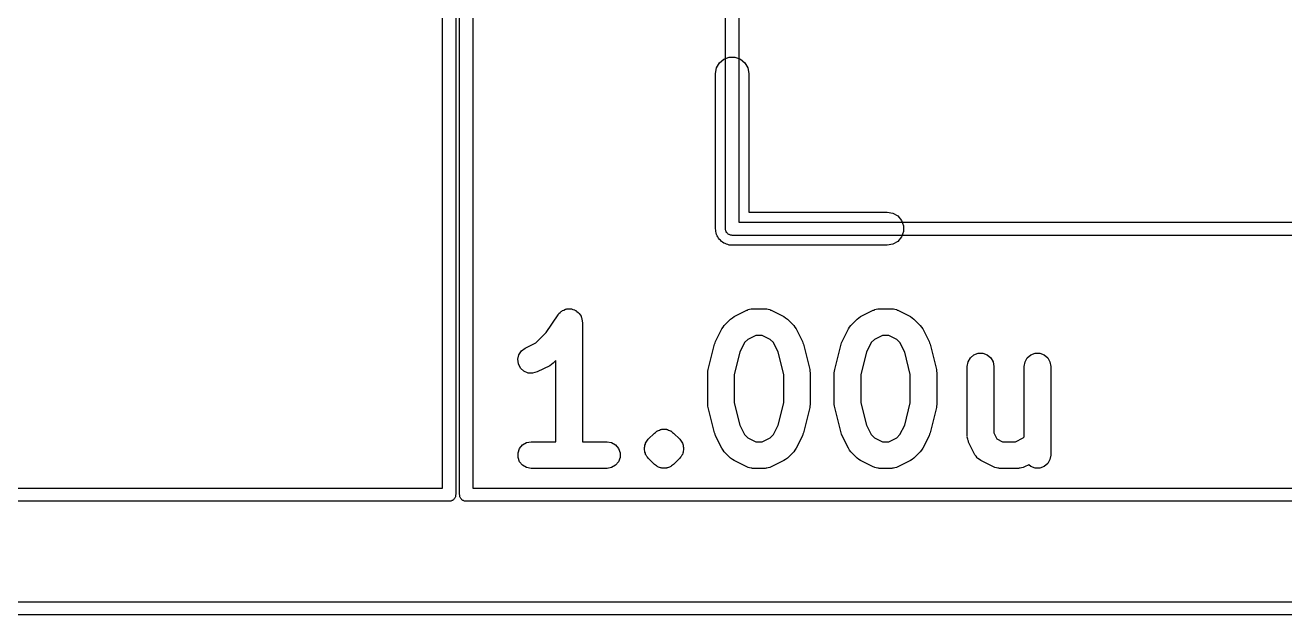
# Model space of a CAD drawing. Header units: millimetres. Extents: x 50 to 169, y 50 to 167.
# Drawn here: x 96.16 to 110.6, y 50 to 56.76 of the extents above; entities that cross this region are included whole.
import ezdxf

# ---------------------------------------------------------------- set-up
doc = ezdxf.new("R2010")
doc.units = ezdxf.units.MM
doc.layers.add('BLACK', color=7, linetype='Continuous')

# ---------------------------------------------------------------- blocks, each defined once
blk = doc.blocks.new('hhskb2-Cmts.User')
at = {"layer": 'BLACK'}
for p, q in [((91.0738, -132.35), (91.0738, -119.65)), ((91.2262, -119.726), (91.2262, -132.274)), ((91.2262, -132.274), (103.774, -132.274)), ((91.075, -132.357), (91.0738, -132.35)), ((91.075, -132.363), (91.075, -132.357)), ((91.0772, -132.369), (91.075, -132.363)), ((91.0784, -132.376), (91.0772, -132.369)), ((91.0817, -132.382), (91.0784, -132.376)), ((91.084, -132.388), (91.0817, -132.382)), ((91.0883, -132.393), (91.084, -132.388)), ((91.0916, -132.399), (91.0883, -132.393)), ((91.0967, -132.403), (91.0916, -132.399)), ((91.101, -132.408), (91.0967, -132.403)), ((91.1068, -132.412), (91.101, -132.408)), ((91.1119, -132.416), (91.1068, -132.412)), ((91.1182, -132.418), (91.1119, -132.416)), ((91.1239, -132.422), (91.1182, -132.418)), ((91.1305, -132.423), (91.1239, -132.422)), ((91.1368, -132.425), (91.1305, -132.423)), ((91.1434, -132.425), (91.1368, -132.425)), ((91.15, -132.426), (91.1434, -132.425)), ((103.85, -132.426), (91.15, -132.426))]:
    blk.add_line(p, q, dxfattribs=at)
blk = doc.blocks.new('hhskb2-Dwgs.User')
at = {"layer": 'BLACK'}
for p, q in [((87.8293, -135.322), (87.8293, -116.678)), ((87.9817, -116.602), (87.9817, -135.398)), ((88.0258, -135.398), (88.0258, -116.602)), ((88.1782, -116.678), (88.1782, -135.322)), ((89.191, -133.298), (89.1986, -133.294)), ((89.1986, -133.294), (89.2051, -133.288)), ((89.2051, -133.288), (89.2222, -133.282)), ((89.2222, -133.282), (89.2385, -133.274)), ((89.2385, -133.274), (89.2469, -133.273)), ((89.2469, -133.273), (89.2548, -133.27)), ((89.2548, -133.27), (89.273, -133.27)), ((89.273, -133.27), (89.2911, -133.268)), ((89.2911, -133.268), (89.2993, -133.27)), ((89.2993, -133.27), (89.3077, -133.27)), ((89.3077, -133.27), (89.3248, -133.277)), ((89.3248, -133.277), (89.3425, -133.281)), ((89.3425, -133.281), (89.3495, -133.286)), ((89.3495, -133.286), (89.3575, -133.288)), ((89.3575, -133.288), (89.3714, -133.3)), ((91.1726, -133.357), (91.3177, -133.284)), ((91.3177, -133.284), (91.3261, -133.282)), ((91.3261, -133.282), (91.3337, -133.277)), ((91.3337, -133.277), (91.3513, -133.274)), ((91.3513, -133.274), (91.3684, -133.269)), ((91.3684, -133.269), (91.3772, -133.27)), ((91.3772, -133.27), (91.3859, -133.268)), ((91.3859, -133.268), (91.531, -133.268)), ((91.531, -133.268), (91.5397, -133.27)), ((91.5397, -133.27), (91.5484, -133.269)), ((91.5484, -133.269), (91.5655, -133.274)), ((91.5655, -133.274), (91.5831, -133.277)), ((91.5831, -133.277), (91.5907, -133.282)), ((91.5907, -133.282), (91.5992, -133.284)), ((91.5992, -133.284), (91.7443, -133.357)), ((92.624, -133.357), (92.7691, -133.284)), ((92.7691, -133.284), (92.7776, -133.282)), ((92.7776, -133.282), (92.7852, -133.277)), ((92.7852, -133.277), (92.8027, -133.274)), ((92.8027, -133.274), (92.8199, -133.269)), ((92.8199, -133.269), (92.8286, -133.27)), ((92.8286, -133.27), (92.8373, -133.268)), ((92.8373, -133.268), (92.9824, -133.268)), ((92.9824, -133.268), (92.9911, -133.27)), ((92.9911, -133.27), (92.9999, -133.269)), ((92.9999, -133.269), (93.017, -133.274)), ((93.017, -133.274), (93.0346, -133.277)), ((93.0346, -133.277), (93.0422, -133.282)), ((93.0422, -133.282), (93.0506, -133.284)), ((93.0506, -133.284), (93.1957, -133.357)), ((89.0177, -133.541), (89.1545, -133.336)), ((89.1545, -133.336), (89.1603, -133.33)), ((89.1603, -133.33), (89.1645, -133.322)), ((89.1645, -133.322), (89.1785, -133.311)), ((89.1785, -133.311), (89.191, -133.298)), ((89.3714, -133.3), (89.3866, -133.31)), ((89.3866, -133.31), (89.3916, -133.317)), ((89.3916, -133.317), (89.398, -133.322)), ((89.398, -133.322), (89.4071, -133.338)), ((89.4071, -133.338), (89.4179, -133.353)), ((89.4179, -133.353), (89.4203, -133.361)), ((89.4203, -133.361), (89.4245, -133.368)), ((89.4245, -133.368), (89.4277, -133.386)), ((89.4277, -133.386), (89.4328, -133.404)), ((89.4328, -133.404), (89.4322, -133.412)), ((89.4322, -133.412), (89.4337, -133.42)), ((89.4337, -133.42), (89.4337, -134.792)), ((91.0604, -133.458), (91.133, -133.385)), ((91.133, -133.385), (91.1529, -133.371)), ((91.1529, -133.371), (91.1726, -133.357)), ((91.7443, -133.357), (91.7639, -133.371)), ((91.7639, -133.371), (91.7839, -133.385)), ((91.7839, -133.385), (91.8565, -133.458)), ((92.5118, -133.458), (92.5844, -133.385)), ((92.5844, -133.385), (92.6044, -133.371)), ((92.6044, -133.371), (92.624, -133.357)), ((93.1957, -133.357), (93.2153, -133.371)), ((93.2153, -133.371), (93.2353, -133.385)), ((93.2353, -133.385), (93.3079, -133.458)), ((88.9007, -133.658), (89.0177, -133.541)), ((90.9593, -133.643), (91.0318, -133.497)), ((91.0318, -133.497), (91.0464, -133.478)), ((91.0464, -133.478), (91.0604, -133.458)), ((91.4218, -133.573), (91.331, -133.618)), ((91.495, -133.573), (91.4218, -133.573)), ((91.5859, -133.618), (91.495, -133.573)), ((91.8565, -133.458), (91.8705, -133.478)), ((91.8705, -133.478), (91.885, -133.497)), ((91.885, -133.497), (91.9576, -133.643)), ((92.4107, -133.643), (92.4833, -133.497)), ((92.4833, -133.497), (92.4978, -133.478)), ((92.4978, -133.478), (92.5118, -133.458)), ((92.8733, -133.573), (92.7824, -133.618)), ((92.9465, -133.573), (92.8733, -133.573)), ((93.0373, -133.618), (92.9465, -133.573)), ((93.3079, -133.458), (93.3219, -133.478)), ((93.3219, -133.478), (93.3365, -133.497)), ((93.3365, -133.497), (93.409, -133.643)), ((88.7352, -133.751), (88.7777, -133.72)), ((88.7777, -133.72), (88.9007, -133.658)), ((90.8751, -133.964), (90.9477, -133.674)), ((90.9477, -133.674), (90.9545, -133.659)), ((90.9545, -133.659), (90.9593, -133.643)), ((91.2934, -133.656), (91.2394, -133.764)), ((91.331, -133.618), (91.2934, -133.656)), ((91.6235, -133.656), (91.5859, -133.618)), ((91.6775, -133.764), (91.6235, -133.656)), ((91.9576, -133.643), (91.9623, -133.659)), ((91.9623, -133.659), (91.9691, -133.674)), ((91.9691, -133.674), (92.0417, -133.964)), ((92.3266, -133.964), (92.3991, -133.674)), ((92.3991, -133.674), (92.4059, -133.659)), ((92.4059, -133.659), (92.4107, -133.643)), ((92.7448, -133.656), (92.6908, -133.764)), ((92.7824, -133.618), (92.7448, -133.656)), ((93.0749, -133.656), (93.0373, -133.618)), ((93.1289, -133.764), (93.0749, -133.656)), ((93.409, -133.643), (93.4138, -133.659)), ((93.4138, -133.659), (93.4206, -133.674)), ((93.4206, -133.674), (93.4931, -133.964)), ((88.6937, -133.847), (88.706, -133.795)), ((88.6998, -133.899), (88.6937, -133.847)), ((88.706, -133.795), (88.7352, -133.751)), ((89.1289, -133.861), (89.0988, -133.891)), ((89.1289, -134.792), (89.1289, -133.861)), ((91.2394, -133.764), (91.1754, -134.02)), ((91.7415, -134.02), (91.6775, -133.764)), ((92.6908, -133.764), (92.6268, -134.02)), ((93.1929, -134.02), (93.1289, -133.764)), ((93.8552, -133.876), (93.8817, -133.83)), ((93.8817, -133.83), (93.9222, -133.796)), ((93.9222, -133.796), (93.972, -133.778)), ((93.972, -133.778), (94.0249, -133.778)), ((94.0249, -133.778), (94.0746, -133.796)), ((94.0746, -133.796), (94.1152, -133.83)), ((94.1152, -133.83), (94.1416, -133.876)), ((94.5084, -133.876), (94.5348, -133.83)), ((94.5348, -133.83), (94.5754, -133.796)), ((94.5754, -133.796), (94.6251, -133.778)), ((94.6251, -133.778), (94.678, -133.778)), ((94.678, -133.778), (94.7278, -133.796)), ((94.7278, -133.796), (94.7683, -133.83)), ((94.7683, -133.83), (94.7948, -133.876)), ((88.7235, -133.947), (88.6998, -133.899)), ((88.7619, -133.983), (88.7235, -133.947)), ((88.8104, -134.004), (88.7619, -133.983)), ((88.8633, -134.007), (88.8104, -134.004)), ((88.914, -133.992), (88.8633, -134.007)), ((89.0592, -133.92), (88.914, -133.992)), ((89.0788, -133.905), (89.0592, -133.92)), ((89.0988, -133.891), (89.0788, -133.905)), ((90.8706, -134.001), (90.8738, -133.983)), ((90.8706, -134.364), (90.8706, -134.001)), ((90.8738, -133.983), (90.8751, -133.964)), ((92.0417, -133.964), (92.043, -133.983)), ((92.043, -133.983), (92.0463, -134.001)), ((92.0463, -134.001), (92.0463, -134.364)), ((92.322, -134.001), (92.3253, -133.983)), ((92.322, -134.364), (92.322, -134.001)), ((92.3253, -133.983), (92.3266, -133.964)), ((93.4931, -133.964), (93.4944, -133.983)), ((93.4944, -133.983), (93.4977, -134.001)), ((93.4977, -134.001), (93.4977, -134.364)), ((93.846, -133.928), (93.8552, -133.876)), ((93.846, -134.727), (93.846, -133.928)), ((94.1416, -133.876), (94.1508, -133.928)), ((94.1508, -133.928), (94.1508, -134.691)), ((94.4992, -133.928), (94.5084, -133.876)), ((94.4992, -134.736), (94.4992, -133.928)), ((94.7948, -133.876), (94.804, -133.928)), ((94.804, -133.928), (94.804, -134.944)), ((91.1754, -134.02), (91.1754, -134.345)), ((91.7415, -134.345), (91.7415, -134.02)), ((92.6268, -134.02), (92.6268, -134.345)), ((93.1929, -134.345), (93.1929, -134.02)), ((90.8738, -134.382), (90.8706, -134.364)), ((90.8751, -134.401), (90.8738, -134.382)), ((90.9477, -134.691), (90.8751, -134.401)), ((91.1754, -134.345), (91.2394, -134.601)), ((91.6775, -134.601), (91.7415, -134.345)), ((92.0417, -134.401), (91.9691, -134.691)), ((92.043, -134.382), (92.0417, -134.401)), ((92.0463, -134.364), (92.043, -134.382)), ((92.3253, -134.382), (92.322, -134.364)), ((92.3266, -134.401), (92.3253, -134.382)), ((92.3991, -134.691), (92.3266, -134.401)), ((92.6268, -134.345), (92.6908, -134.601)), ((93.1289, -134.601), (93.1929, -134.345)), ((93.4931, -134.401), (93.4206, -134.691)), ((93.4944, -134.382), (93.4931, -134.401)), ((93.4977, -134.364), (93.4944, -134.382)), ((90.1895, -134.764), (90.2621, -134.692)), ((90.2621, -134.692), (90.273, -134.684)), ((90.273, -134.684), (90.2824, -134.674)), ((90.2824, -134.674), (90.2885, -134.672)), ((90.2885, -134.672), (90.2937, -134.667)), ((90.2937, -134.667), (90.3, -134.665)), ((90.3, -134.665), (90.3054, -134.661)), ((90.3054, -134.661), (90.3183, -134.658)), ((90.3183, -134.658), (90.3304, -134.652)), ((90.3304, -134.652), (90.3371, -134.651)), ((90.3371, -134.651), (90.3434, -134.649)), ((90.3434, -134.649), (90.3501, -134.649)), ((90.3501, -134.649), (90.3566, -134.647)), ((90.3566, -134.647), (90.3699, -134.649)), ((90.3699, -134.649), (90.3831, -134.647)), ((90.3831, -134.647), (90.3896, -134.649)), ((90.3896, -134.649), (90.3963, -134.649)), ((90.3963, -134.649), (90.4026, -134.651)), ((90.4026, -134.651), (90.4093, -134.652)), ((90.4093, -134.652), (90.4214, -134.658)), ((90.4214, -134.658), (90.4343, -134.661)), ((90.4343, -134.661), (90.4398, -134.665)), ((90.4398, -134.665), (90.4461, -134.667)), ((90.4461, -134.667), (90.4512, -134.672)), ((90.4512, -134.672), (90.4573, -134.674)), ((90.4573, -134.674), (90.4667, -134.684)), ((90.4667, -134.684), (90.4776, -134.692)), ((90.4776, -134.692), (90.5502, -134.764)), ((90.9545, -134.706), (90.9477, -134.691)), ((90.9593, -134.722), (90.9545, -134.706)), ((91.0318, -134.867), (90.9593, -134.722)), ((91.2394, -134.601), (91.2934, -134.709)), ((91.2934, -134.709), (91.331, -134.747)), ((91.5859, -134.747), (91.6235, -134.709)), ((91.6235, -134.709), (91.6775, -134.601)), ((91.9576, -134.722), (91.885, -134.867)), ((91.9623, -134.706), (91.9576, -134.722)), ((91.9691, -134.691), (91.9623, -134.706)), ((92.4059, -134.706), (92.3991, -134.691)), ((92.4107, -134.722), (92.4059, -134.706)), ((92.4833, -134.867), (92.4107, -134.722)), ((92.6908, -134.601), (92.7448, -134.709)), ((92.7448, -134.709), (92.7824, -134.747)), ((93.0373, -134.747), (93.0749, -134.709)), ((93.0749, -134.709), (93.1289, -134.601)), ((93.409, -134.722), (93.3365, -134.867)), ((93.4138, -134.706), (93.409, -134.722)), ((93.4206, -134.691), (93.4138, -134.706)), ((93.8476, -134.735), (93.846, -134.727)), ((93.847, -134.744), (93.8476, -134.735)), ((94.1508, -134.691), (94.1846, -134.758)), ((94.4887, -134.747), (94.4992, -134.736)), ((88.6958, -134.918), (88.7139, -134.868)), ((88.7139, -134.868), (88.7479, -134.828)), ((88.7479, -134.828), (88.7937, -134.801)), ((88.7937, -134.801), (88.8459, -134.792)), ((88.8459, -134.792), (89.1289, -134.792)), ((89.4337, -134.792), (89.7167, -134.792)), ((89.7167, -134.792), (89.7688, -134.801)), ((89.7688, -134.801), (89.8147, -134.828)), ((89.8147, -134.828), (89.8487, -134.868)), ((89.8487, -134.868), (89.8668, -134.918)), ((90.1455, -134.859), (90.1489, -134.846)), ((90.1466, -134.872), (90.1455, -134.859)), ((90.1455, -134.885), (90.1466, -134.872)), ((90.1489, -134.898), (90.1455, -134.885)), ((90.1489, -134.846), (90.1501, -134.832)), ((90.1501, -134.832), (90.1557, -134.82)), ((90.1557, -134.82), (90.1592, -134.807)), ((90.1592, -134.807), (90.1668, -134.797)), ((90.1668, -134.797), (90.1724, -134.784)), ((90.1724, -134.784), (90.1819, -134.775)), ((90.1819, -134.775), (90.1895, -134.764)), ((90.5502, -134.764), (90.5578, -134.775)), ((90.5578, -134.775), (90.5673, -134.784)), ((90.5673, -134.784), (90.5729, -134.797)), ((90.5729, -134.797), (90.5806, -134.807)), ((90.5806, -134.807), (90.584, -134.82)), ((90.584, -134.82), (90.5896, -134.832)), ((90.5896, -134.832), (90.5908, -134.846)), ((90.5908, -134.846), (90.5942, -134.859)), ((90.5942, -134.885), (90.5908, -134.898)), ((90.5942, -134.859), (90.5931, -134.872)), ((90.5931, -134.872), (90.5942, -134.885)), ((91.0464, -134.887), (91.0318, -134.867)), ((91.331, -134.747), (91.4218, -134.792)), ((91.4218, -134.792), (91.495, -134.792)), ((91.495, -134.792), (91.5859, -134.747)), ((91.885, -134.867), (91.8705, -134.887)), ((92.4978, -134.887), (92.4833, -134.867)), ((92.7824, -134.747), (92.8733, -134.792)), ((92.8733, -134.792), (92.9465, -134.792)), ((92.9465, -134.792), (93.0373, -134.747)), ((93.3365, -134.867), (93.3219, -134.887)), ((93.8521, -134.761), (93.847, -134.744)), ((93.8552, -134.779), (93.8521, -134.761)), ((93.8596, -134.786), (93.8552, -134.779)), ((93.8621, -134.795), (93.8596, -134.786)), ((93.9347, -134.94), (93.8621, -134.795)), ((94.1846, -134.758), (94.2521, -134.792)), ((94.2521, -134.792), (94.3979, -134.792)), ((94.3979, -134.792), (94.4887, -134.747)), ((88.6958, -134.971), (88.6958, -134.918)), ((88.7139, -135.021), (88.6958, -134.971)), ((88.7479, -135.061), (88.7139, -135.021)), ((89.8487, -135.021), (89.8147, -135.061)), ((89.8668, -134.971), (89.8487, -135.021)), ((89.8668, -134.918), (89.8668, -134.971)), ((90.1501, -134.911), (90.1489, -134.898)), ((90.1557, -134.923), (90.1501, -134.911)), ((90.1592, -134.936), (90.1557, -134.923)), ((90.1668, -134.947), (90.1592, -134.936)), ((90.1724, -134.959), (90.1668, -134.947)), ((90.1819, -134.969), (90.1724, -134.959)), ((90.1895, -134.98), (90.1819, -134.969)), ((90.2621, -135.052), (90.1895, -134.98)), ((90.5502, -134.98), (90.4776, -135.052)), ((90.5578, -134.969), (90.5502, -134.98)), ((90.5673, -134.959), (90.5578, -134.969)), ((90.5729, -134.947), (90.5673, -134.959)), ((90.5806, -134.936), (90.5729, -134.947)), ((90.584, -134.923), (90.5806, -134.936)), ((90.5896, -134.911), (90.584, -134.923)), ((90.5908, -134.898), (90.5896, -134.911)), ((91.0604, -134.907), (91.0464, -134.887)), ((91.133, -134.98), (91.0604, -134.907)), ((91.1529, -134.994), (91.133, -134.98)), ((91.1726, -135.008), (91.1529, -134.994)), ((91.3177, -135.081), (91.1726, -135.008)), ((91.7443, -135.008), (91.5992, -135.081)), ((91.7639, -134.994), (91.7443, -135.008)), ((91.7839, -134.98), (91.7639, -134.994)), ((91.8565, -134.907), (91.7839, -134.98)), ((91.8705, -134.887), (91.8565, -134.907)), ((92.5118, -134.907), (92.4978, -134.887)), ((92.5844, -134.98), (92.5118, -134.907)), ((92.6044, -134.994), (92.5844, -134.98)), ((92.624, -135.008), (92.6044, -134.994)), ((92.7691, -135.081), (92.624, -135.008)), ((93.1957, -135.008), (93.0506, -135.081)), ((93.2153, -134.994), (93.1957, -135.008)), ((93.2353, -134.98), (93.2153, -134.994)), ((93.3079, -134.907), (93.2353, -134.98)), ((93.3219, -134.887), (93.3079, -134.907)), ((93.948, -134.958), (93.9347, -134.94)), ((93.9603, -134.977), (93.948, -134.958)), ((93.9637, -134.979), (93.9603, -134.977)), ((93.9662, -134.983), (93.9637, -134.979)), ((93.9849, -134.995), (93.9662, -134.983)), ((94.0028, -135.008), (93.9849, -134.995)), ((94.148, -135.081), (94.0028, -135.008)), ((94.7948, -134.997), (94.7683, -135.042)), ((94.804, -134.944), (94.7948, -134.997)), ((88.7937, -135.088), (88.7479, -135.061)), ((88.8459, -135.097), (88.7937, -135.088)), ((89.7167, -135.097), (88.8459, -135.097)), ((89.7688, -135.088), (89.7167, -135.097)), ((89.8147, -135.061), (89.7688, -135.088)), ((90.273, -135.06), (90.2621, -135.052)), ((90.2824, -135.069), (90.273, -135.06)), ((90.2885, -135.072), (90.2824, -135.069)), ((90.2937, -135.076), (90.2885, -135.072)), ((90.3, -135.079), (90.2937, -135.076)), ((90.3054, -135.083), (90.3, -135.079)), ((90.3183, -135.086), (90.3054, -135.083)), ((90.3304, -135.092), (90.3183, -135.086)), ((90.3371, -135.092), (90.3304, -135.092)), ((90.3434, -135.095), (90.3371, -135.092)), ((90.3501, -135.095), (90.3434, -135.095)), ((90.3566, -135.096), (90.3501, -135.095)), ((90.3699, -135.095), (90.3566, -135.096)), ((90.3831, -135.096), (90.3699, -135.095)), ((90.3896, -135.095), (90.3831, -135.096)), ((90.3963, -135.095), (90.3896, -135.095)), ((90.4026, -135.092), (90.3963, -135.095)), ((90.4093, -135.092), (90.4026, -135.092)), ((90.4214, -135.086), (90.4093, -135.092)), ((90.4343, -135.083), (90.4214, -135.086)), ((90.4398, -135.079), (90.4343, -135.083)), ((90.4461, -135.076), (90.4398, -135.079)), ((90.4512, -135.072), (90.4461, -135.076)), ((90.4573, -135.069), (90.4512, -135.072)), ((90.4667, -135.06), (90.4573, -135.069)), ((90.4776, -135.052), (90.4667, -135.06)), ((91.3261, -135.083), (91.3177, -135.081)), ((91.3337, -135.088), (91.3261, -135.083)), ((91.3513, -135.091), (91.3337, -135.088)), ((91.3684, -135.096), (91.3513, -135.091)), ((91.3772, -135.095), (91.3684, -135.096)), ((91.3859, -135.097), (91.3772, -135.095)), ((91.531, -135.097), (91.3859, -135.097)), ((91.5397, -135.095), (91.531, -135.097)), ((91.5484, -135.096), (91.5397, -135.095)), ((91.5655, -135.091), (91.5484, -135.096)), ((91.5831, -135.088), (91.5655, -135.091)), ((91.5907, -135.083), (91.5831, -135.088)), ((91.5992, -135.081), (91.5907, -135.083)), ((92.7776, -135.083), (92.7691, -135.081)), ((92.7852, -135.088), (92.7776, -135.083)), ((92.8027, -135.091), (92.7852, -135.088)), ((92.8199, -135.096), (92.8027, -135.091)), ((92.8286, -135.095), (92.8199, -135.096)), ((92.8373, -135.097), (92.8286, -135.095)), ((92.9824, -135.097), (92.8373, -135.097)), ((92.9911, -135.095), (92.9824, -135.097)), ((92.9999, -135.096), (92.9911, -135.095)), ((93.017, -135.091), (92.9999, -135.096)), ((93.0346, -135.088), (93.017, -135.091)), ((93.0422, -135.083), (93.0346, -135.088)), ((93.0506, -135.081), (93.0422, -135.083)), ((94.1564, -135.083), (94.148, -135.081)), ((94.164, -135.088), (94.1564, -135.083)), ((94.1816, -135.091), (94.164, -135.088)), ((94.1987, -135.096), (94.1816, -135.091)), ((94.2075, -135.095), (94.1987, -135.096)), ((94.2161, -135.097), (94.2075, -135.095)), ((94.4339, -135.097), (94.2161, -135.097)), ((94.4425, -135.095), (94.4339, -135.097)), ((94.4513, -135.096), (94.4425, -135.095)), ((94.4684, -135.091), (94.4513, -135.096)), ((94.486, -135.088), (94.4684, -135.091)), ((94.4936, -135.083), (94.486, -135.088)), ((94.502, -135.081), (94.4936, -135.083)), ((94.5512, -135.056), (94.502, -135.081)), ((94.5754, -135.076), (94.5512, -135.056)), ((94.6251, -135.095), (94.5754, -135.076)), ((94.678, -135.095), (94.6251, -135.095)), ((94.7278, -135.076), (94.678, -135.095)), ((94.7683, -135.042), (94.7278, -135.076)), ((64.4207, -135.322), (87.8293, -135.322)), ((87.9487, -135.46), (87.9436, -135.464)), ((87.9545, -135.456), (87.9487, -135.46)), ((87.9588, -135.451), (87.9545, -135.456)), ((87.9639, -135.447), (87.9588, -135.451)), ((87.9672, -135.441), (87.9639, -135.447)), ((87.9715, -135.436), (87.9672, -135.441)), ((87.9738, -135.43), (87.9715, -135.436)), ((87.9771, -135.424), (87.9738, -135.43)), ((87.9783, -135.417), (87.9771, -135.424)), ((87.9806, -135.411), (87.9783, -135.417)), ((87.9817, -135.398), (87.9806, -135.405)), ((87.9806, -135.405), (87.9806, -135.411)), ((88.027, -135.405), (88.0258, -135.398)), ((88.027, -135.411), (88.027, -135.405)), ((88.0292, -135.417), (88.027, -135.411)), ((88.0304, -135.424), (88.0292, -135.417)), ((88.0337, -135.43), (88.0304, -135.424)), ((88.036, -135.436), (88.0337, -135.43)), ((88.0403, -135.441), (88.036, -135.436)), ((88.0436, -135.447), (88.0403, -135.441)), ((88.0487, -135.451), (88.0436, -135.447)), ((88.053, -135.456), (88.0487, -135.451)), ((88.0588, -135.46), (88.053, -135.456)), ((88.0639, -135.464), (88.0588, -135.46)), ((88.1782, -135.322), (106.822, -135.322)), ((87.9055, -135.474), (64.3445, -135.474)), ((87.9121, -135.473), (87.9055, -135.474)), ((87.9188, -135.473), (87.9121, -135.473)), ((87.925, -135.471), (87.9188, -135.473)), ((87.9316, -135.47), (87.925, -135.471)), ((87.9374, -135.466), (87.9316, -135.47)), ((87.9436, -135.464), (87.9374, -135.466)), ((88.0702, -135.466), (88.0639, -135.464)), ((88.0759, -135.47), (88.0702, -135.466)), ((88.0825, -135.471), (88.0759, -135.47)), ((88.0888, -135.473), (88.0825, -135.471)), ((88.0954, -135.473), (88.0888, -135.473)), ((88.102, -135.474), (88.0954, -135.473)), ((106.898, -135.474), (88.102, -135.474))]:
    blk.add_line(p, q, dxfattribs=at)
blk = doc.blocks.new('hhskb2-Edge.Cuts')
at = {"layer": 'BLACK'}
for p, q in [((36.975, -136.625), (156.025, -136.625)), ((156.1, -136.775), (36.9, -136.775))]:
    blk.add_line(p, q, dxfattribs=at)
blk = doc.blocks.new('hhskb2-F.SilkS')
at = {"layer": 'BLACK'}
for p, q in [((91.0041, -130.45), (91.0547, -130.407)), ((91.0547, -130.407), (91.1169, -130.384)), ((91.1169, -130.384), (91.1831, -130.384)), ((91.1831, -130.384), (91.2452, -130.407)), ((91.2452, -130.407), (91.2959, -130.45)), ((90.9595, -130.572), (90.971, -130.507)), ((90.971, -130.507), (91.0041, -130.45)), ((91.2959, -130.45), (91.329, -130.507)), ((91.329, -130.507), (91.3405, -130.572)), ((90.9595, -132.35), (90.9595, -130.572)), ((91.3405, -130.572), (91.3405, -132.159)), ((91.3405, -132.159), (92.928, -132.159)), ((92.928, -132.159), (92.9932, -132.171)), ((92.9932, -132.171), (93.0505, -132.204)), ((93.0505, -132.204), (93.093, -132.255)), ((93.093, -132.255), (93.1156, -132.317)), ((90.9624, -132.366), (90.9595, -132.35)), ((90.9624, -132.383), (90.9624, -132.366)), ((90.9681, -132.399), (90.9624, -132.383)), ((90.971, -132.415), (90.9681, -132.399)), ((90.9793, -132.43), (90.971, -132.415)), ((90.985, -132.445), (90.9793, -132.43)), ((93.1156, -132.383), (93.093, -132.445)), ((93.1156, -132.317), (93.1156, -132.383)), ((90.9957, -132.458), (90.985, -132.445)), ((91.0041, -132.472), (90.9957, -132.458)), ((91.0168, -132.483), (91.0041, -132.472)), ((91.0275, -132.496), (91.0168, -132.483)), ((91.042, -132.504), (91.0275, -132.496)), ((91.0547, -132.515), (91.042, -132.504)), ((91.0704, -132.521), (91.0547, -132.515)), ((91.0848, -132.529), (91.0704, -132.521)), ((91.1013, -132.532), (91.0848, -132.529)), ((91.1169, -132.538), (91.1013, -132.532)), ((91.1336, -132.538), (91.1169, -132.538)), ((91.15, -132.54), (91.1336, -132.538)), ((92.928, -132.54), (91.15, -132.54)), ((92.9932, -132.529), (92.928, -132.54)), ((93.0505, -132.496), (92.9932, -132.529)), ((93.093, -132.445), (93.0505, -132.496))]:
    blk.add_line(p, q, dxfattribs=at)

msp = doc.modelspace()

# ---------------------------------------------------------------- block references
for name in ['hhskb2-Edge.Cuts', 'hhskb2-F.SilkS', 'hhskb2-Dwgs.User', 'hhskb2-Cmts.User']:
    msp.add_blockref(name, (13.113, 186.774))

doc.saveas('drawing.dxf')
